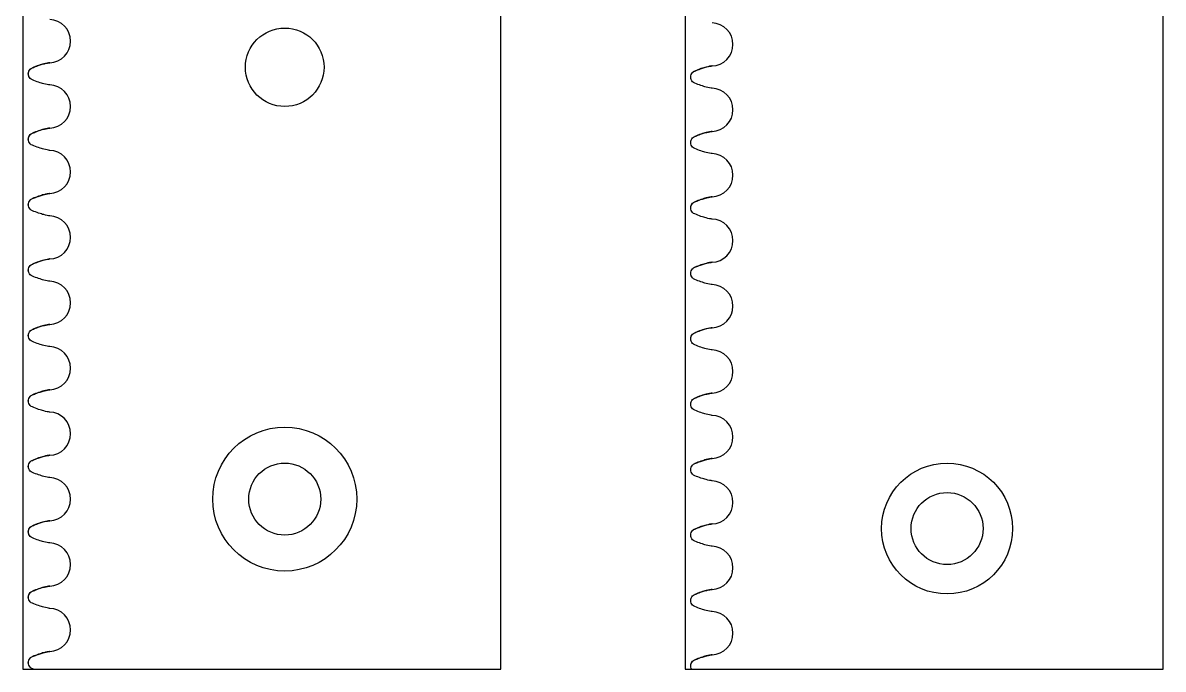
# Model space of a CAD drawing. Header units: millimetres. Extents: x -58 to 29, y -113 to 210.
# Drawn here: x -57.6 to 29.5, y -113.3 to -63.9 of the extents above; entities that cross this region are included whole.
import ezdxf

# ---------------------------------------------------------------- set-up
doc = ezdxf.new("R2010")
doc.units = ezdxf.units.MM
doc.layers.get('0').update_dxf_attribs({"linetype": 'CONTINUOUS'})

msp = doc.modelspace()

# ---------------------------------------------------------------- linework, layer by layer
for p, q in [((-7.003, 209.481), (-7.003, -113.269)), ((29.497, -113.269), (29.497, 209.481)), ((-57.582, 44.731), (-57.582, -113.269)), ((-21.082, -113.269), (-21.082, 44.731)), ((-57.582, -113.269), (-56.759, -113.269)), ((-56.759, -113.269), (-21.082, -113.269)), ((-7.003, -113.269), (-6.515, -113.269)), ((-6.515, -113.269), (29.497, -113.269))]:
    msp.add_line(p, q)
for points in [[(29.497, -113.269), (29.497, 209.481), (-7.003, 209.481), (-7.003, -113.269)], [(-57.582, -113.269), (-21.082, -113.269), (-21.082, 44.731), (-57.582, 44.731)]]:
    msp.add_lwpolyline(points, close=True)
for centre, radius in [((-37.582, -67.269), 3), ((-37.582, -67.269), 3), ((-37.582, -100.269), 5.5), ((-37.582, -100.269), 2.75), ((12.997, -102.519), 5), ((12.997, -102.519), 2.75)]:
    msp.add_circle(centre, radius)
for centre in [(-55.582, -65.269), (-55.582, -65.269), (-5.003, -65.519), (-5.003, -65.519), (-55.582, -70.269), (-55.582, -70.269), (-5.003, -70.519), (-5.003, -70.519), (-55.582, -75.269), (-55.582, -75.269), (-5.003, -75.519), (-5.003, -75.519), (-55.582, -80.269), (-55.582, -80.269), (-5.003, -80.519), (-5.003, -80.519), (-55.582, -85.269), (-55.582, -85.269), (-5.003, -85.519), (-5.003, -85.519), (-55.582, -90.269), (-55.582, -90.269), (-5.003, -90.519), (-5.003, -90.519), (-55.582, -95.269), (-55.582, -95.269), (-5.003, -95.519), (-5.003, -95.519), (-55.582, -100.269), (-55.582, -100.269), (-5.003, -100.519), (-5.003, -100.519), (-55.582, -105.269), (-55.582, -105.269), (-5.003, -105.519), (-5.003, -105.519), (-55.582, -110.269), (-55.582, -110.269), (-5.003, -110.519), (-5.003, -110.519)]:
    msp.add_arc(centre, 1.65, -88.19894, 88.19894)
for points, knots in [([(-56.853, -67.307), (-56.745, -67.262), (-56.635, -67.219), (-56.383, -67.126), (-56.153, -67.045), (-55.77, -66.953), (-55.581, -66.923), (-55.556, -66.92)], [0.1376682, 0.1376682, 0.1376682, 0.1376682, 0.1726799, 0.1726799, 0.2171067, 0.2171067, 0.2517889, 0.2517889, 0.2517889, 0.2517889]), ([(-55.556, -66.92), (-55.583, -66.923), (-55.808, -66.959), (-55.986, -67.005), (-56.206, -67.063), (-56.515, -67.166), (-56.853, -67.307)], [0.1653912, 0.1653912, 0.1653912, 0.1653912, 0.3065484, 0.3065484, 0.3065484, 0.4815386, 0.4815386, 0.4815386, 0.4815386]), ([(-56.853, -68.23), (-56.913, -68.205), (-56.968, -68.168), (-57.06, -68.076), (-57.097, -68.022), (-57.147, -67.902), (-57.16, -67.837), (-57.161, -67.707), (-57.149, -67.642), (-57.1, -67.522), (-57.064, -67.467), (-56.996, -67.396), (-56.97, -67.374), (-56.914, -67.336), (-56.884, -67.32), (-56.853, -67.307)], [0, 0, 0, 0, 0.0195322, 0.0195322, 0.0390644, 0.0390644, 0.0585967, 0.0585967, 0.0781289, 0.0781289, 0.0976611, 0.0976611, 0.1077532, 0.1077532, 0.1178452, 0.1178452, 0.1178452, 0.1178452]), ([(-6.274, -68.48), (-6.334, -68.455), (-6.389, -68.418), (-6.481, -68.326), (-6.518, -68.272), (-6.568, -68.152), (-6.581, -68.087), (-6.582, -67.957), (-6.57, -67.892), (-6.521, -67.772), (-6.485, -67.717), (-6.416, -67.646), (-6.391, -67.624), (-6.335, -67.586), (-6.305, -67.57), (-6.274, -67.557)], [0, 0, 0, 0, 0.0195322, 0.0195322, 0.0390644, 0.0390644, 0.0585967, 0.0585967, 0.0781289, 0.0781289, 0.0976611, 0.0976611, 0.1077532, 0.1077532, 0.1178452, 0.1178452, 0.1178452, 0.1178452]), ([(-6.274, -67.557), (-6.166, -67.512), (-6.056, -67.469), (-5.804, -67.376), (-5.574, -67.295), (-5.19, -67.203), (-5.002, -67.173), (-4.977, -67.17)], [0.1376682, 0.1376682, 0.1376682, 0.1376682, 0.1726799, 0.1726799, 0.2171067, 0.2171067, 0.2517889, 0.2517889, 0.2517889, 0.2517889]), ([(-4.977, -67.17), (-5.004, -67.173), (-5.229, -67.209), (-5.407, -67.255), (-5.627, -67.313), (-5.936, -67.416), (-6.274, -67.557)], [0.1653912, 0.1653912, 0.1653912, 0.1653912, 0.3065484, 0.3065484, 0.3065484, 0.4815386, 0.4815386, 0.4815386, 0.4815386]), ([(-55.556, -68.618), (-55.583, -68.614), (-55.808, -68.578), (-55.986, -68.532), (-56.206, -68.474), (-56.515, -68.371), (-56.853, -68.23)], [0.1653912, 0.1653912, 0.1653912, 0.1653912, 0.3065484, 0.3065484, 0.3065484, 0.4815386, 0.4815386, 0.4815386, 0.4815386]), ([(-55.556, -68.618), (-55.583, -68.614), (-55.808, -68.578), (-55.986, -68.532), (-56.206, -68.474), (-56.515, -68.371), (-56.853, -68.23)], [0.1653912, 0.1653912, 0.1653912, 0.1653912, 0.3065484, 0.3065484, 0.3065484, 0.4815386, 0.4815386, 0.4815386, 0.4815386]), ([(-4.977, -68.868), (-5.004, -68.864), (-5.229, -68.828), (-5.407, -68.782), (-5.627, -68.724), (-5.936, -68.621), (-6.274, -68.48)], [0.1653912, 0.1653912, 0.1653912, 0.1653912, 0.3065484, 0.3065484, 0.3065484, 0.4815386, 0.4815386, 0.4815386, 0.4815386]), ([(-4.977, -68.868), (-5.004, -68.864), (-5.229, -68.828), (-5.407, -68.782), (-5.627, -68.724), (-5.936, -68.621), (-6.274, -68.48)], [0.1653912, 0.1653912, 0.1653912, 0.1653912, 0.3065484, 0.3065484, 0.3065484, 0.4815386, 0.4815386, 0.4815386, 0.4815386]), ([(-56.853, -72.307), (-56.745, -72.262), (-56.635, -72.219), (-56.383, -72.126), (-56.153, -72.045), (-55.77, -71.953), (-55.581, -71.923), (-55.556, -71.92)], [0.1376682, 0.1376682, 0.1376682, 0.1376682, 0.1726799, 0.1726799, 0.2171067, 0.2171067, 0.2517889, 0.2517889, 0.2517889, 0.2517889]), ([(-55.556, -71.92), (-55.583, -71.923), (-55.808, -71.959), (-55.986, -72.005), (-56.206, -72.063), (-56.515, -72.166), (-56.853, -72.307)], [0.1653912, 0.1653912, 0.1653912, 0.1653912, 0.3065484, 0.3065484, 0.3065484, 0.4815386, 0.4815386, 0.4815386, 0.4815386]), ([(-6.274, -72.557), (-6.166, -72.512), (-6.056, -72.469), (-5.804, -72.376), (-5.574, -72.295), (-5.19, -72.203), (-5.002, -72.173), (-4.977, -72.17)], [0.1376682, 0.1376682, 0.1376682, 0.1376682, 0.1726799, 0.1726799, 0.2171067, 0.2171067, 0.2517889, 0.2517889, 0.2517889, 0.2517889]), ([(-4.977, -72.17), (-5.004, -72.173), (-5.229, -72.209), (-5.407, -72.255), (-5.627, -72.313), (-5.936, -72.416), (-6.274, -72.557)], [0.1653912, 0.1653912, 0.1653912, 0.1653912, 0.3065484, 0.3065484, 0.3065484, 0.4815386, 0.4815386, 0.4815386, 0.4815386]), ([(-56.853, -73.23), (-56.913, -73.205), (-56.968, -73.168), (-57.06, -73.076), (-57.097, -73.022), (-57.147, -72.902), (-57.16, -72.837), (-57.161, -72.707), (-57.149, -72.642), (-57.1, -72.522), (-57.064, -72.467), (-56.996, -72.396), (-56.97, -72.374), (-56.914, -72.336), (-56.884, -72.32), (-56.853, -72.307)], [0, 0, 0, 0, 0.0195322, 0.0195322, 0.0390644, 0.0390644, 0.0585967, 0.0585967, 0.0781289, 0.0781289, 0.0976611, 0.0976611, 0.1077532, 0.1077532, 0.1178452, 0.1178452, 0.1178452, 0.1178452]), ([(-6.274, -73.48), (-6.334, -73.455), (-6.389, -73.418), (-6.481, -73.326), (-6.518, -73.272), (-6.568, -73.152), (-6.581, -73.087), (-6.582, -72.957), (-6.57, -72.892), (-6.521, -72.772), (-6.485, -72.717), (-6.416, -72.646), (-6.391, -72.624), (-6.335, -72.586), (-6.305, -72.57), (-6.274, -72.557)], [0, 0, 0, 0, 0.0195322, 0.0195322, 0.0390644, 0.0390644, 0.0585967, 0.0585967, 0.0781289, 0.0781289, 0.0976611, 0.0976611, 0.1077532, 0.1077532, 0.1178452, 0.1178452, 0.1178452, 0.1178452]), ([(-55.556, -73.618), (-55.583, -73.614), (-55.808, -73.578), (-55.986, -73.532), (-56.206, -73.474), (-56.515, -73.371), (-56.853, -73.23)], [0.1653912, 0.1653912, 0.1653912, 0.1653912, 0.3065484, 0.3065484, 0.3065484, 0.4815386, 0.4815386, 0.4815386, 0.4815386]), ([(-55.556, -73.618), (-55.583, -73.614), (-55.808, -73.578), (-55.986, -73.532), (-56.206, -73.474), (-56.515, -73.371), (-56.853, -73.23)], [0.1653912, 0.1653912, 0.1653912, 0.1653912, 0.3065484, 0.3065484, 0.3065484, 0.4815386, 0.4815386, 0.4815386, 0.4815386]), ([(-4.977, -73.868), (-5.004, -73.864), (-5.229, -73.828), (-5.407, -73.782), (-5.627, -73.724), (-5.936, -73.621), (-6.274, -73.48)], [0.1653912, 0.1653912, 0.1653912, 0.1653912, 0.3065484, 0.3065484, 0.3065484, 0.4815386, 0.4815386, 0.4815386, 0.4815386]), ([(-4.977, -73.868), (-5.004, -73.864), (-5.229, -73.828), (-5.407, -73.782), (-5.627, -73.724), (-5.936, -73.621), (-6.274, -73.48)], [0.1653912, 0.1653912, 0.1653912, 0.1653912, 0.3065484, 0.3065484, 0.3065484, 0.4815386, 0.4815386, 0.4815386, 0.4815386]), ([(-56.853, -78.23), (-56.913, -78.205), (-56.968, -78.168), (-57.06, -78.076), (-57.097, -78.022), (-57.147, -77.902), (-57.16, -77.837), (-57.161, -77.707), (-57.149, -77.642), (-57.1, -77.522), (-57.064, -77.467), (-56.996, -77.396), (-56.97, -77.374), (-56.914, -77.336), (-56.884, -77.32), (-56.853, -77.307)], [0, 0, 0, 0, 0.0195322, 0.0195322, 0.0390644, 0.0390644, 0.0585967, 0.0585967, 0.0781289, 0.0781289, 0.0976611, 0.0976611, 0.1077532, 0.1077532, 0.1178452, 0.1178452, 0.1178452, 0.1178452]), ([(-56.853, -77.307), (-56.745, -77.262), (-56.635, -77.219), (-56.383, -77.126), (-56.153, -77.045), (-55.77, -76.953), (-55.581, -76.923), (-55.556, -76.92)], [0.1376682, 0.1376682, 0.1376682, 0.1376682, 0.1726799, 0.1726799, 0.2171067, 0.2171067, 0.2517889, 0.2517889, 0.2517889, 0.2517889]), ([(-55.556, -76.92), (-55.583, -76.923), (-55.808, -76.959), (-55.986, -77.005), (-56.206, -77.063), (-56.515, -77.166), (-56.853, -77.307)], [0.1653912, 0.1653912, 0.1653912, 0.1653912, 0.3065484, 0.3065484, 0.3065484, 0.4815386, 0.4815386, 0.4815386, 0.4815386]), ([(-6.274, -77.557), (-6.166, -77.512), (-6.056, -77.469), (-5.804, -77.376), (-5.574, -77.295), (-5.19, -77.203), (-5.002, -77.173), (-4.977, -77.17)], [0.1376682, 0.1376682, 0.1376682, 0.1376682, 0.1726799, 0.1726799, 0.2171067, 0.2171067, 0.2517889, 0.2517889, 0.2517889, 0.2517889]), ([(-4.977, -77.17), (-5.004, -77.173), (-5.229, -77.209), (-5.407, -77.255), (-5.627, -77.313), (-5.936, -77.416), (-6.274, -77.557)], [0.1653912, 0.1653912, 0.1653912, 0.1653912, 0.3065484, 0.3065484, 0.3065484, 0.4815386, 0.4815386, 0.4815386, 0.4815386]), ([(-55.556, -78.618), (-55.583, -78.614), (-55.808, -78.578), (-55.986, -78.532), (-56.206, -78.474), (-56.515, -78.371), (-56.853, -78.23)], [0.1653912, 0.1653912, 0.1653912, 0.1653912, 0.3065484, 0.3065484, 0.3065484, 0.4815386, 0.4815386, 0.4815386, 0.4815386]), ([(-55.556, -78.618), (-55.583, -78.614), (-55.808, -78.578), (-55.986, -78.532), (-56.206, -78.474), (-56.515, -78.371), (-56.853, -78.23)], [0.1653912, 0.1653912, 0.1653912, 0.1653912, 0.3065484, 0.3065484, 0.3065484, 0.4815386, 0.4815386, 0.4815386, 0.4815386]), ([(-6.274, -78.48), (-6.334, -78.455), (-6.389, -78.418), (-6.481, -78.326), (-6.518, -78.272), (-6.568, -78.152), (-6.581, -78.087), (-6.582, -77.957), (-6.57, -77.892), (-6.521, -77.772), (-6.485, -77.717), (-6.416, -77.646), (-6.391, -77.624), (-6.335, -77.586), (-6.305, -77.57), (-6.274, -77.557)], [0, 0, 0, 0, 0.0195322, 0.0195322, 0.0390644, 0.0390644, 0.0585967, 0.0585967, 0.0781289, 0.0781289, 0.0976611, 0.0976611, 0.1077532, 0.1077532, 0.1178452, 0.1178452, 0.1178452, 0.1178452]), ([(-4.977, -78.868), (-5.004, -78.864), (-5.229, -78.828), (-5.407, -78.782), (-5.627, -78.724), (-5.936, -78.621), (-6.274, -78.48)], [0.1653912, 0.1653912, 0.1653912, 0.1653912, 0.3065484, 0.3065484, 0.3065484, 0.4815386, 0.4815386, 0.4815386, 0.4815386]), ([(-4.977, -78.868), (-5.004, -78.864), (-5.229, -78.828), (-5.407, -78.782), (-5.627, -78.724), (-5.936, -78.621), (-6.274, -78.48)], [0.1653912, 0.1653912, 0.1653912, 0.1653912, 0.3065484, 0.3065484, 0.3065484, 0.4815386, 0.4815386, 0.4815386, 0.4815386]), ([(-56.853, -83.23), (-56.913, -83.205), (-56.968, -83.168), (-57.06, -83.076), (-57.097, -83.022), (-57.147, -82.902), (-57.16, -82.837), (-57.161, -82.707), (-57.149, -82.642), (-57.1, -82.522), (-57.064, -82.467), (-56.996, -82.396), (-56.97, -82.374), (-56.914, -82.336), (-56.884, -82.32), (-56.853, -82.307)], [0, 0, 0, 0, 0.0195322, 0.0195322, 0.0390644, 0.0390644, 0.0585967, 0.0585967, 0.0781289, 0.0781289, 0.0976611, 0.0976611, 0.1077532, 0.1077532, 0.1178452, 0.1178452, 0.1178452, 0.1178452]), ([(-56.853, -82.307), (-56.745, -82.262), (-56.635, -82.219), (-56.383, -82.126), (-56.153, -82.045), (-55.77, -81.953), (-55.581, -81.923), (-55.556, -81.92)], [0.1376682, 0.1376682, 0.1376682, 0.1376682, 0.1726799, 0.1726799, 0.2171067, 0.2171067, 0.2517889, 0.2517889, 0.2517889, 0.2517889]), ([(-55.556, -81.92), (-55.583, -81.923), (-55.808, -81.959), (-55.986, -82.005), (-56.206, -82.063), (-56.515, -82.166), (-56.853, -82.307)], [0.1653912, 0.1653912, 0.1653912, 0.1653912, 0.3065484, 0.3065484, 0.3065484, 0.4815386, 0.4815386, 0.4815386, 0.4815386]), ([(-6.274, -83.48), (-6.334, -83.455), (-6.389, -83.418), (-6.481, -83.326), (-6.518, -83.272), (-6.568, -83.152), (-6.581, -83.087), (-6.582, -82.957), (-6.57, -82.892), (-6.521, -82.772), (-6.485, -82.717), (-6.416, -82.646), (-6.391, -82.624), (-6.335, -82.586), (-6.305, -82.57), (-6.274, -82.557)], [0, 0, 0, 0, 0.0195322, 0.0195322, 0.0390644, 0.0390644, 0.0585967, 0.0585967, 0.0781289, 0.0781289, 0.0976611, 0.0976611, 0.1077532, 0.1077532, 0.1178452, 0.1178452, 0.1178452, 0.1178452]), ([(-6.274, -82.557), (-6.166, -82.512), (-6.056, -82.469), (-5.804, -82.376), (-5.574, -82.295), (-5.19, -82.203), (-5.002, -82.173), (-4.977, -82.17)], [0.1376682, 0.1376682, 0.1376682, 0.1376682, 0.1726799, 0.1726799, 0.2171067, 0.2171067, 0.2517889, 0.2517889, 0.2517889, 0.2517889]), ([(-4.977, -82.17), (-5.004, -82.173), (-5.229, -82.209), (-5.407, -82.255), (-5.627, -82.313), (-5.936, -82.416), (-6.274, -82.557)], [0.1653912, 0.1653912, 0.1653912, 0.1653912, 0.3065484, 0.3065484, 0.3065484, 0.4815386, 0.4815386, 0.4815386, 0.4815386]), ([(-55.556, -83.618), (-55.583, -83.614), (-55.808, -83.578), (-55.986, -83.532), (-56.206, -83.474), (-56.515, -83.371), (-56.853, -83.23)], [0.1653912, 0.1653912, 0.1653912, 0.1653912, 0.3065484, 0.3065484, 0.3065484, 0.4815386, 0.4815386, 0.4815386, 0.4815386]), ([(-55.556, -83.618), (-55.583, -83.614), (-55.808, -83.578), (-55.986, -83.532), (-56.206, -83.474), (-56.515, -83.371), (-56.853, -83.23)], [0.1653912, 0.1653912, 0.1653912, 0.1653912, 0.3065484, 0.3065484, 0.3065484, 0.4815386, 0.4815386, 0.4815386, 0.4815386]), ([(-4.977, -83.868), (-5.004, -83.864), (-5.229, -83.828), (-5.407, -83.782), (-5.627, -83.724), (-5.936, -83.621), (-6.274, -83.48)], [0.1653912, 0.1653912, 0.1653912, 0.1653912, 0.3065484, 0.3065484, 0.3065484, 0.4815386, 0.4815386, 0.4815386, 0.4815386]), ([(-4.977, -83.868), (-5.004, -83.864), (-5.229, -83.828), (-5.407, -83.782), (-5.627, -83.724), (-5.936, -83.621), (-6.274, -83.48)], [0.1653912, 0.1653912, 0.1653912, 0.1653912, 0.3065484, 0.3065484, 0.3065484, 0.4815386, 0.4815386, 0.4815386, 0.4815386]), ([(-56.853, -87.307), (-56.745, -87.262), (-56.635, -87.219), (-56.383, -87.126), (-56.153, -87.045), (-55.77, -86.953), (-55.581, -86.923), (-55.556, -86.92)], [0.1376682, 0.1376682, 0.1376682, 0.1376682, 0.1726799, 0.1726799, 0.2171067, 0.2171067, 0.2517889, 0.2517889, 0.2517889, 0.2517889]), ([(-55.556, -86.92), (-55.583, -86.923), (-55.808, -86.959), (-55.986, -87.005), (-56.206, -87.063), (-56.515, -87.166), (-56.853, -87.307)], [0.1653912, 0.1653912, 0.1653912, 0.1653912, 0.3065484, 0.3065484, 0.3065484, 0.4815386, 0.4815386, 0.4815386, 0.4815386]), ([(-56.853, -88.23), (-56.913, -88.205), (-56.968, -88.168), (-57.06, -88.076), (-57.097, -88.022), (-57.147, -87.902), (-57.16, -87.837), (-57.161, -87.707), (-57.149, -87.642), (-57.1, -87.522), (-57.064, -87.467), (-56.996, -87.396), (-56.97, -87.374), (-56.914, -87.336), (-56.884, -87.32), (-56.853, -87.307)], [0, 0, 0, 0, 0.0195322, 0.0195322, 0.0390644, 0.0390644, 0.0585967, 0.0585967, 0.0781289, 0.0781289, 0.0976611, 0.0976611, 0.1077532, 0.1077532, 0.1178452, 0.1178452, 0.1178452, 0.1178452]), ([(-6.274, -88.48), (-6.334, -88.455), (-6.389, -88.418), (-6.481, -88.326), (-6.518, -88.272), (-6.568, -88.152), (-6.581, -88.087), (-6.582, -87.957), (-6.57, -87.892), (-6.521, -87.772), (-6.485, -87.717), (-6.416, -87.646), (-6.391, -87.624), (-6.335, -87.586), (-6.305, -87.57), (-6.274, -87.557)], [0, 0, 0, 0, 0.0195322, 0.0195322, 0.0390644, 0.0390644, 0.0585967, 0.0585967, 0.0781289, 0.0781289, 0.0976611, 0.0976611, 0.1077532, 0.1077532, 0.1178452, 0.1178452, 0.1178452, 0.1178452]), ([(-6.274, -87.557), (-6.166, -87.512), (-6.056, -87.469), (-5.804, -87.376), (-5.574, -87.295), (-5.19, -87.203), (-5.002, -87.173), (-4.977, -87.17)], [0.1376682, 0.1376682, 0.1376682, 0.1376682, 0.1726799, 0.1726799, 0.2171067, 0.2171067, 0.2517889, 0.2517889, 0.2517889, 0.2517889]), ([(-4.977, -87.17), (-5.004, -87.173), (-5.229, -87.209), (-5.407, -87.255), (-5.627, -87.313), (-5.936, -87.416), (-6.274, -87.557)], [0.1653912, 0.1653912, 0.1653912, 0.1653912, 0.3065484, 0.3065484, 0.3065484, 0.4815386, 0.4815386, 0.4815386, 0.4815386]), ([(-55.556, -88.618), (-55.583, -88.614), (-55.808, -88.578), (-55.986, -88.532), (-56.206, -88.474), (-56.515, -88.371), (-56.853, -88.23)], [0.1653912, 0.1653912, 0.1653912, 0.1653912, 0.3065484, 0.3065484, 0.3065484, 0.4815386, 0.4815386, 0.4815386, 0.4815386]), ([(-55.556, -88.618), (-55.583, -88.614), (-55.808, -88.578), (-55.986, -88.532), (-56.206, -88.474), (-56.515, -88.371), (-56.853, -88.23)], [0.1653912, 0.1653912, 0.1653912, 0.1653912, 0.3065484, 0.3065484, 0.3065484, 0.4815386, 0.4815386, 0.4815386, 0.4815386]), ([(-4.977, -88.868), (-5.004, -88.864), (-5.229, -88.828), (-5.407, -88.782), (-5.627, -88.724), (-5.936, -88.621), (-6.274, -88.48)], [0.1653912, 0.1653912, 0.1653912, 0.1653912, 0.3065484, 0.3065484, 0.3065484, 0.4815386, 0.4815386, 0.4815386, 0.4815386]), ([(-4.977, -88.868), (-5.004, -88.864), (-5.229, -88.828), (-5.407, -88.782), (-5.627, -88.724), (-5.936, -88.621), (-6.274, -88.48)], [0.1653912, 0.1653912, 0.1653912, 0.1653912, 0.3065484, 0.3065484, 0.3065484, 0.4815386, 0.4815386, 0.4815386, 0.4815386]), ([(-56.853, -92.307), (-56.745, -92.262), (-56.635, -92.219), (-56.383, -92.126), (-56.153, -92.045), (-55.77, -91.953), (-55.581, -91.923), (-55.556, -91.92)], [0.1376682, 0.1376682, 0.1376682, 0.1376682, 0.1726799, 0.1726799, 0.2171067, 0.2171067, 0.2517889, 0.2517889, 0.2517889, 0.2517889]), ([(-55.556, -91.92), (-55.583, -91.923), (-55.808, -91.959), (-55.986, -92.005), (-56.206, -92.063), (-56.515, -92.166), (-56.853, -92.307)], [0.1653912, 0.1653912, 0.1653912, 0.1653912, 0.3065484, 0.3065484, 0.3065484, 0.4815386, 0.4815386, 0.4815386, 0.4815386]), ([(-6.274, -92.557), (-6.166, -92.512), (-6.056, -92.469), (-5.804, -92.376), (-5.574, -92.295), (-5.19, -92.203), (-5.002, -92.173), (-4.977, -92.17)], [0.1376682, 0.1376682, 0.1376682, 0.1376682, 0.1726799, 0.1726799, 0.2171067, 0.2171067, 0.2517889, 0.2517889, 0.2517889, 0.2517889]), ([(-4.977, -92.17), (-5.004, -92.173), (-5.229, -92.209), (-5.407, -92.255), (-5.627, -92.313), (-5.936, -92.416), (-6.274, -92.557)], [0.1653912, 0.1653912, 0.1653912, 0.1653912, 0.3065484, 0.3065484, 0.3065484, 0.4815386, 0.4815386, 0.4815386, 0.4815386]), ([(-56.853, -93.23), (-56.913, -93.205), (-56.968, -93.168), (-57.06, -93.076), (-57.097, -93.022), (-57.147, -92.902), (-57.16, -92.837), (-57.161, -92.707), (-57.149, -92.642), (-57.1, -92.522), (-57.064, -92.467), (-56.996, -92.396), (-56.97, -92.374), (-56.914, -92.336), (-56.884, -92.32), (-56.853, -92.307)], [0, 0, 0, 0, 0.0195322, 0.0195322, 0.0390644, 0.0390644, 0.0585967, 0.0585967, 0.0781289, 0.0781289, 0.0976611, 0.0976611, 0.1077532, 0.1077532, 0.1178452, 0.1178452, 0.1178452, 0.1178452]), ([(-6.274, -93.48), (-6.334, -93.455), (-6.389, -93.418), (-6.481, -93.326), (-6.518, -93.272), (-6.568, -93.152), (-6.581, -93.087), (-6.582, -92.957), (-6.57, -92.892), (-6.521, -92.772), (-6.485, -92.717), (-6.416, -92.646), (-6.391, -92.624), (-6.335, -92.586), (-6.305, -92.57), (-6.274, -92.557)], [0, 0, 0, 0, 0.0195322, 0.0195322, 0.0390644, 0.0390644, 0.0585967, 0.0585967, 0.0781289, 0.0781289, 0.0976611, 0.0976611, 0.1077532, 0.1077532, 0.1178452, 0.1178452, 0.1178452, 0.1178452]), ([(-55.556, -93.618), (-55.583, -93.614), (-55.808, -93.578), (-55.986, -93.532), (-56.206, -93.474), (-56.515, -93.371), (-56.853, -93.23)], [0.1653912, 0.1653912, 0.1653912, 0.1653912, 0.3065484, 0.3065484, 0.3065484, 0.4815386, 0.4815386, 0.4815386, 0.4815386]), ([(-55.556, -93.618), (-55.583, -93.614), (-55.808, -93.578), (-55.986, -93.532), (-56.206, -93.474), (-56.515, -93.371), (-56.853, -93.23)], [0.1653912, 0.1653912, 0.1653912, 0.1653912, 0.3065484, 0.3065484, 0.3065484, 0.4815386, 0.4815386, 0.4815386, 0.4815386]), ([(-4.977, -93.868), (-5.004, -93.864), (-5.229, -93.828), (-5.407, -93.782), (-5.627, -93.724), (-5.936, -93.621), (-6.274, -93.48)], [0.1653912, 0.1653912, 0.1653912, 0.1653912, 0.3065484, 0.3065484, 0.3065484, 0.4815386, 0.4815386, 0.4815386, 0.4815386]), ([(-4.977, -93.868), (-5.004, -93.864), (-5.229, -93.828), (-5.407, -93.782), (-5.627, -93.724), (-5.936, -93.621), (-6.274, -93.48)], [0.1653912, 0.1653912, 0.1653912, 0.1653912, 0.3065484, 0.3065484, 0.3065484, 0.4815386, 0.4815386, 0.4815386, 0.4815386]), ([(-56.853, -98.23), (-56.913, -98.205), (-56.968, -98.168), (-57.06, -98.076), (-57.097, -98.022), (-57.147, -97.902), (-57.16, -97.837), (-57.161, -97.707), (-57.149, -97.642), (-57.1, -97.522), (-57.064, -97.467), (-56.996, -97.396), (-56.97, -97.374), (-56.914, -97.336), (-56.884, -97.32), (-56.853, -97.307)], [0, 0, 0, 0, 0.0195322, 0.0195322, 0.0390644, 0.0390644, 0.0585967, 0.0585967, 0.0781289, 0.0781289, 0.0976611, 0.0976611, 0.1077532, 0.1077532, 0.1178452, 0.1178452, 0.1178452, 0.1178452]), ([(-56.853, -97.307), (-56.745, -97.262), (-56.635, -97.219), (-56.383, -97.126), (-56.153, -97.045), (-55.77, -96.953), (-55.581, -96.923), (-55.556, -96.92)], [0.1376682, 0.1376682, 0.1376682, 0.1376682, 0.1726799, 0.1726799, 0.2171067, 0.2171067, 0.2517889, 0.2517889, 0.2517889, 0.2517889]), ([(-55.556, -96.92), (-55.583, -96.923), (-55.808, -96.959), (-55.986, -97.005), (-56.206, -97.063), (-56.515, -97.166), (-56.853, -97.307)], [0.1653912, 0.1653912, 0.1653912, 0.1653912, 0.3065484, 0.3065484, 0.3065484, 0.4815386, 0.4815386, 0.4815386, 0.4815386]), ([(-6.274, -97.557), (-6.166, -97.512), (-6.056, -97.469), (-5.804, -97.376), (-5.574, -97.295), (-5.19, -97.203), (-5.002, -97.173), (-4.977, -97.17)], [0.1376682, 0.1376682, 0.1376682, 0.1376682, 0.1726799, 0.1726799, 0.2171067, 0.2171067, 0.2517889, 0.2517889, 0.2517889, 0.2517889]), ([(-4.977, -97.17), (-5.004, -97.173), (-5.229, -97.209), (-5.407, -97.255), (-5.627, -97.313), (-5.936, -97.416), (-6.274, -97.557)], [0.1653912, 0.1653912, 0.1653912, 0.1653912, 0.3065484, 0.3065484, 0.3065484, 0.4815386, 0.4815386, 0.4815386, 0.4815386]), ([(-55.556, -98.618), (-55.583, -98.614), (-55.808, -98.578), (-55.986, -98.532), (-56.206, -98.474), (-56.515, -98.371), (-56.853, -98.23)], [0.1653912, 0.1653912, 0.1653912, 0.1653912, 0.3065484, 0.3065484, 0.3065484, 0.4815386, 0.4815386, 0.4815386, 0.4815386]), ([(-55.556, -98.618), (-55.583, -98.614), (-55.808, -98.578), (-55.986, -98.532), (-56.206, -98.474), (-56.515, -98.371), (-56.853, -98.23)], [0.1653912, 0.1653912, 0.1653912, 0.1653912, 0.3065484, 0.3065484, 0.3065484, 0.4815386, 0.4815386, 0.4815386, 0.4815386]), ([(-6.274, -98.48), (-6.334, -98.455), (-6.389, -98.418), (-6.481, -98.326), (-6.518, -98.272), (-6.568, -98.152), (-6.581, -98.087), (-6.582, -97.957), (-6.57, -97.892), (-6.521, -97.772), (-6.485, -97.717), (-6.416, -97.646), (-6.391, -97.624), (-6.335, -97.586), (-6.305, -97.57), (-6.274, -97.557)], [0, 0, 0, 0, 0.0195322, 0.0195322, 0.0390644, 0.0390644, 0.0585967, 0.0585967, 0.0781289, 0.0781289, 0.0976611, 0.0976611, 0.1077532, 0.1077532, 0.1178452, 0.1178452, 0.1178452, 0.1178452]), ([(-4.977, -98.868), (-5.004, -98.864), (-5.229, -98.828), (-5.407, -98.782), (-5.627, -98.724), (-5.936, -98.621), (-6.274, -98.48)], [0.1653912, 0.1653912, 0.1653912, 0.1653912, 0.3065484, 0.3065484, 0.3065484, 0.4815386, 0.4815386, 0.4815386, 0.4815386]), ([(-4.977, -98.868), (-5.004, -98.864), (-5.229, -98.828), (-5.407, -98.782), (-5.627, -98.724), (-5.936, -98.621), (-6.274, -98.48)], [0.1653912, 0.1653912, 0.1653912, 0.1653912, 0.3065484, 0.3065484, 0.3065484, 0.4815386, 0.4815386, 0.4815386, 0.4815386]), ([(-56.853, -103.23), (-56.913, -103.205), (-56.968, -103.168), (-57.06, -103.076), (-57.097, -103.022), (-57.147, -102.902), (-57.16, -102.837), (-57.161, -102.707), (-57.149, -102.642), (-57.1, -102.522), (-57.064, -102.467), (-56.996, -102.396), (-56.97, -102.374), (-56.914, -102.336), (-56.884, -102.32), (-56.853, -102.307)], [0, 0, 0, 0, 0.0195322, 0.0195322, 0.0390644, 0.0390644, 0.0585967, 0.0585967, 0.0781289, 0.0781289, 0.0976611, 0.0976611, 0.1077532, 0.1077532, 0.1178452, 0.1178452, 0.1178452, 0.1178452]), ([(-56.853, -102.307), (-56.745, -102.262), (-56.635, -102.219), (-56.383, -102.126), (-56.153, -102.045), (-55.77, -101.953), (-55.581, -101.923), (-55.556, -101.92)], [0.1376682, 0.1376682, 0.1376682, 0.1376682, 0.1726799, 0.1726799, 0.2171067, 0.2171067, 0.2517889, 0.2517889, 0.2517889, 0.2517889]), ([(-55.556, -101.92), (-55.583, -101.923), (-55.808, -101.959), (-55.986, -102.005), (-56.206, -102.063), (-56.515, -102.166), (-56.853, -102.307)], [0.1653912, 0.1653912, 0.1653912, 0.1653912, 0.3065484, 0.3065484, 0.3065484, 0.4815386, 0.4815386, 0.4815386, 0.4815386]), ([(-6.274, -103.48), (-6.334, -103.455), (-6.389, -103.418), (-6.481, -103.326), (-6.518, -103.272), (-6.568, -103.152), (-6.581, -103.087), (-6.582, -102.957), (-6.57, -102.892), (-6.521, -102.772), (-6.485, -102.717), (-6.416, -102.646), (-6.391, -102.624), (-6.335, -102.586), (-6.305, -102.57), (-6.274, -102.557)], [0, 0, 0, 0, 0.0195322, 0.0195322, 0.0390644, 0.0390644, 0.0585967, 0.0585967, 0.0781289, 0.0781289, 0.0976611, 0.0976611, 0.1077532, 0.1077532, 0.1178452, 0.1178452, 0.1178452, 0.1178452]), ([(-6.274, -102.557), (-6.166, -102.512), (-6.056, -102.469), (-5.804, -102.376), (-5.574, -102.295), (-5.19, -102.203), (-5.002, -102.173), (-4.977, -102.17)], [0.1376682, 0.1376682, 0.1376682, 0.1376682, 0.1726799, 0.1726799, 0.2171067, 0.2171067, 0.2517889, 0.2517889, 0.2517889, 0.2517889]), ([(-4.977, -102.17), (-5.004, -102.173), (-5.229, -102.209), (-5.407, -102.255), (-5.627, -102.313), (-5.936, -102.416), (-6.274, -102.557)], [0.1653912, 0.1653912, 0.1653912, 0.1653912, 0.3065484, 0.3065484, 0.3065484, 0.4815386, 0.4815386, 0.4815386, 0.4815386]), ([(-55.556, -103.618), (-55.583, -103.614), (-55.808, -103.578), (-55.986, -103.532), (-56.206, -103.474), (-56.515, -103.371), (-56.853, -103.23)], [0.1653912, 0.1653912, 0.1653912, 0.1653912, 0.3065484, 0.3065484, 0.3065484, 0.4815386, 0.4815386, 0.4815386, 0.4815386]), ([(-55.556, -103.618), (-55.583, -103.614), (-55.808, -103.578), (-55.986, -103.532), (-56.206, -103.474), (-56.515, -103.371), (-56.853, -103.23)], [0.1653912, 0.1653912, 0.1653912, 0.1653912, 0.3065484, 0.3065484, 0.3065484, 0.4815386, 0.4815386, 0.4815386, 0.4815386]), ([(-4.977, -103.868), (-5.004, -103.864), (-5.229, -103.828), (-5.407, -103.782), (-5.627, -103.724), (-5.936, -103.621), (-6.274, -103.48)], [0.1653912, 0.1653912, 0.1653912, 0.1653912, 0.3065484, 0.3065484, 0.3065484, 0.4815386, 0.4815386, 0.4815386, 0.4815386]), ([(-4.977, -103.868), (-5.004, -103.864), (-5.229, -103.828), (-5.407, -103.782), (-5.627, -103.724), (-5.936, -103.621), (-6.274, -103.48)], [0.1653912, 0.1653912, 0.1653912, 0.1653912, 0.3065484, 0.3065484, 0.3065484, 0.4815386, 0.4815386, 0.4815386, 0.4815386]), ([(-56.853, -107.307), (-56.745, -107.262), (-56.635, -107.219), (-56.383, -107.126), (-56.153, -107.045), (-55.77, -106.953), (-55.581, -106.923), (-55.556, -106.92)], [0.1376682, 0.1376682, 0.1376682, 0.1376682, 0.1726799, 0.1726799, 0.2171067, 0.2171067, 0.2517889, 0.2517889, 0.2517889, 0.2517889]), ([(-55.556, -106.92), (-55.583, -106.923), (-55.808, -106.959), (-55.986, -107.005), (-56.206, -107.063), (-56.515, -107.166), (-56.853, -107.307)], [0.1653912, 0.1653912, 0.1653912, 0.1653912, 0.3065484, 0.3065484, 0.3065484, 0.4815386, 0.4815386, 0.4815386, 0.4815386]), ([(-56.853, -108.23), (-56.913, -108.205), (-56.968, -108.168), (-57.06, -108.076), (-57.097, -108.022), (-57.147, -107.902), (-57.16, -107.837), (-57.161, -107.707), (-57.149, -107.642), (-57.1, -107.522), (-57.064, -107.467), (-56.996, -107.396), (-56.97, -107.374), (-56.914, -107.336), (-56.884, -107.32), (-56.853, -107.307)], [0, 0, 0, 0, 0.0195322, 0.0195322, 0.0390644, 0.0390644, 0.0585967, 0.0585967, 0.0781289, 0.0781289, 0.0976611, 0.0976611, 0.1077532, 0.1077532, 0.1178452, 0.1178452, 0.1178452, 0.1178452]), ([(-6.274, -108.48), (-6.334, -108.455), (-6.389, -108.418), (-6.481, -108.326), (-6.518, -108.272), (-6.568, -108.152), (-6.581, -108.087), (-6.582, -107.957), (-6.57, -107.892), (-6.521, -107.772), (-6.485, -107.717), (-6.416, -107.646), (-6.391, -107.624), (-6.335, -107.586), (-6.305, -107.57), (-6.274, -107.557)], [0, 0, 0, 0, 0.0195322, 0.0195322, 0.0390644, 0.0390644, 0.0585967, 0.0585967, 0.0781289, 0.0781289, 0.0976611, 0.0976611, 0.1077532, 0.1077532, 0.1178452, 0.1178452, 0.1178452, 0.1178452]), ([(-6.274, -107.557), (-6.166, -107.512), (-6.056, -107.469), (-5.804, -107.376), (-5.574, -107.295), (-5.19, -107.203), (-5.002, -107.173), (-4.977, -107.17)], [0.1376682, 0.1376682, 0.1376682, 0.1376682, 0.1726799, 0.1726799, 0.2171067, 0.2171067, 0.2517889, 0.2517889, 0.2517889, 0.2517889]), ([(-4.977, -107.17), (-5.004, -107.173), (-5.229, -107.209), (-5.407, -107.255), (-5.627, -107.313), (-5.936, -107.416), (-6.274, -107.557)], [0.1653912, 0.1653912, 0.1653912, 0.1653912, 0.3065484, 0.3065484, 0.3065484, 0.4815386, 0.4815386, 0.4815386, 0.4815386]), ([(-55.556, -108.618), (-55.583, -108.614), (-55.808, -108.578), (-55.986, -108.532), (-56.206, -108.474), (-56.515, -108.371), (-56.853, -108.23)], [0.1653912, 0.1653912, 0.1653912, 0.1653912, 0.3065484, 0.3065484, 0.3065484, 0.4815386, 0.4815386, 0.4815386, 0.4815386]), ([(-55.556, -108.618), (-55.583, -108.614), (-55.808, -108.578), (-55.986, -108.532), (-56.206, -108.474), (-56.515, -108.371), (-56.853, -108.23)], [0.1653912, 0.1653912, 0.1653912, 0.1653912, 0.3065484, 0.3065484, 0.3065484, 0.4815386, 0.4815386, 0.4815386, 0.4815386]), ([(-4.977, -108.868), (-5.004, -108.864), (-5.229, -108.828), (-5.407, -108.782), (-5.627, -108.724), (-5.936, -108.621), (-6.274, -108.48)], [0.1653912, 0.1653912, 0.1653912, 0.1653912, 0.3065484, 0.3065484, 0.3065484, 0.4815386, 0.4815386, 0.4815386, 0.4815386]), ([(-4.977, -108.868), (-5.004, -108.864), (-5.229, -108.828), (-5.407, -108.782), (-5.627, -108.724), (-5.936, -108.621), (-6.274, -108.48)], [0.1653912, 0.1653912, 0.1653912, 0.1653912, 0.3065484, 0.3065484, 0.3065484, 0.4815386, 0.4815386, 0.4815386, 0.4815386]), ([(-56.853, -113.23), (-56.913, -113.205), (-56.968, -113.168), (-57.06, -113.076), (-57.097, -113.022), (-57.147, -112.902), (-57.16, -112.837), (-57.161, -112.707), (-57.149, -112.642), (-57.1, -112.522), (-57.064, -112.467), (-56.996, -112.396), (-56.97, -112.374), (-56.914, -112.336), (-56.884, -112.32), (-56.853, -112.307)], [0, 0, 0, 0, 0.0195322, 0.0195322, 0.0390644, 0.0390644, 0.0585967, 0.0585967, 0.0781289, 0.0781289, 0.0976611, 0.0976611, 0.1077532, 0.1077532, 0.1178452, 0.1178452, 0.1178452, 0.1178452]), ([(-56.853, -112.307), (-56.745, -112.262), (-56.635, -112.219), (-56.383, -112.126), (-56.153, -112.045), (-55.77, -111.953), (-55.581, -111.923), (-55.556, -111.92)], [0.1376682, 0.1376682, 0.1376682, 0.1376682, 0.1726799, 0.1726799, 0.2171067, 0.2171067, 0.2517889, 0.2517889, 0.2517889, 0.2517889]), ([(-55.556, -111.92), (-55.583, -111.923), (-55.808, -111.959), (-55.986, -112.005), (-56.206, -112.063), (-56.515, -112.166), (-56.853, -112.307)], [0.1653912, 0.1653912, 0.1653912, 0.1653912, 0.3065484, 0.3065484, 0.3065484, 0.4815386, 0.4815386, 0.4815386, 0.4815386]), ([(-6.274, -112.557), (-6.166, -112.512), (-6.056, -112.469), (-5.804, -112.376), (-5.574, -112.295), (-5.19, -112.203), (-5.002, -112.173), (-4.977, -112.17)], [0.1376682, 0.1376682, 0.1376682, 0.1376682, 0.1726799, 0.1726799, 0.2171067, 0.2171067, 0.2517889, 0.2517889, 0.2517889, 0.2517889]), ([(-4.977, -112.17), (-5.004, -112.173), (-5.229, -112.209), (-5.407, -112.255), (-5.627, -112.313), (-5.936, -112.416), (-6.274, -112.557)], [0.1653912, 0.1653912, 0.1653912, 0.1653912, 0.3065484, 0.3065484, 0.3065484, 0.4815386, 0.4815386, 0.4815386, 0.4815386]), ([(-6.515, -113.269), (-6.526, -113.25), (-6.593, -113.113), (-6.593, -112.807), (-6.395, -112.608), (-6.274, -112.557)], [-0.722767, -0.722767, -0.722767, -0.722767, -0.6666667, -0.3333333, 0, 0, 0, 0]), ([(-6.515, -113.269), (-6.525, -113.25), (-6.535, -113.231), (-6.568, -113.152), (-6.581, -113.087), (-6.582, -112.957), (-6.57, -112.892), (-6.521, -112.772), (-6.485, -112.717), (-6.416, -112.646), (-6.391, -112.624), (-6.335, -112.586), (-6.305, -112.57), (-6.274, -112.557)], [0.0326881, 0.0326881, 0.0326881, 0.0326881, 0.03906445, 0.03906445, 0.05859667, 0.05859667, 0.07812889, 0.07812889, 0.09766112, 0.09766112, 0.10775318, 0.10775318, 0.11784523, 0.11784523, 0.11784523, 0.11784523])]:
    msp.add_open_spline(points, degree=3, knots=knots)
for points in [[(-55.556, -66.92), (-55.551, -66.919), (-55.539, -66.918), (-55.53, -66.918)], [(-55.53, -66.918), (-55.539, -66.918), (-55.551, -66.919), (-55.556, -66.92)], [(-56.853, -68.23), (-56.974, -68.18), (-57.172, -67.98), (-57.172, -67.557), (-56.974, -67.358), (-56.853, -67.307)], [(-6.274, -68.48), (-6.395, -68.43), (-6.593, -68.23), (-6.593, -67.807), (-6.395, -67.608), (-6.274, -67.557)], [(-4.977, -67.17), (-4.971, -67.169), (-4.96, -67.168), (-4.951, -67.168)], [(-4.951, -67.168), (-4.96, -67.168), (-4.971, -67.169), (-4.977, -67.17)], [(-55.53, -68.619), (-55.539, -68.619), (-55.551, -68.618), (-55.556, -68.618)], [(-55.53, -68.619), (-55.539, -68.619), (-55.551, -68.618), (-55.556, -68.618)], [(-4.951, -68.869), (-4.96, -68.869), (-4.971, -68.868), (-4.977, -68.868)], [(-4.951, -68.869), (-4.96, -68.869), (-4.971, -68.868), (-4.977, -68.868)], [(-55.556, -71.92), (-55.551, -71.919), (-55.539, -71.918), (-55.53, -71.918)], [(-55.53, -71.918), (-55.539, -71.918), (-55.551, -71.919), (-55.556, -71.92)], [(-4.977, -72.17), (-4.971, -72.169), (-4.96, -72.168), (-4.951, -72.168)], [(-4.951, -72.168), (-4.96, -72.168), (-4.971, -72.169), (-4.977, -72.17)], [(-56.853, -73.23), (-56.974, -73.18), (-57.172, -72.98), (-57.172, -72.557), (-56.974, -72.358), (-56.853, -72.307)], [(-6.274, -73.48), (-6.395, -73.43), (-6.593, -73.23), (-6.593, -72.807), (-6.395, -72.608), (-6.274, -72.557)], [(-55.53, -73.619), (-55.539, -73.619), (-55.551, -73.618), (-55.556, -73.618)], [(-55.53, -73.619), (-55.539, -73.619), (-55.551, -73.618), (-55.556, -73.618)], [(-4.951, -73.869), (-4.96, -73.869), (-4.971, -73.868), (-4.977, -73.868)], [(-4.951, -73.869), (-4.96, -73.869), (-4.971, -73.868), (-4.977, -73.868)], [(-56.853, -78.23), (-56.974, -78.18), (-57.172, -77.98), (-57.172, -77.557), (-56.974, -77.358), (-56.853, -77.307)], [(-55.556, -76.92), (-55.551, -76.919), (-55.539, -76.918), (-55.53, -76.918)], [(-55.53, -76.918), (-55.539, -76.918), (-55.551, -76.919), (-55.556, -76.92)], [(-4.977, -77.17), (-4.971, -77.169), (-4.96, -77.168), (-4.951, -77.168)], [(-4.951, -77.168), (-4.96, -77.168), (-4.971, -77.169), (-4.977, -77.17)], [(-6.274, -78.48), (-6.395, -78.43), (-6.593, -78.23), (-6.593, -77.807), (-6.395, -77.608), (-6.274, -77.557)], [(-55.53, -78.619), (-55.539, -78.619), (-55.551, -78.618), (-55.556, -78.618)], [(-55.53, -78.619), (-55.539, -78.619), (-55.551, -78.618), (-55.556, -78.618)], [(-4.951, -78.869), (-4.96, -78.869), (-4.971, -78.868), (-4.977, -78.868)], [(-4.951, -78.869), (-4.96, -78.869), (-4.971, -78.868), (-4.977, -78.868)], [(-56.853, -83.23), (-56.974, -83.18), (-57.172, -82.98), (-57.172, -82.557), (-56.974, -82.358), (-56.853, -82.307)], [(-55.556, -81.92), (-55.551, -81.919), (-55.539, -81.918), (-55.53, -81.918)], [(-55.53, -81.918), (-55.539, -81.918), (-55.551, -81.919), (-55.556, -81.92)], [(-6.274, -83.48), (-6.395, -83.43), (-6.593, -83.23), (-6.593, -82.807), (-6.395, -82.608), (-6.274, -82.557)], [(-4.977, -82.17), (-4.971, -82.169), (-4.96, -82.168), (-4.951, -82.168)], [(-4.951, -82.168), (-4.96, -82.168), (-4.971, -82.169), (-4.977, -82.17)], [(-55.53, -83.619), (-55.539, -83.619), (-55.551, -83.618), (-55.556, -83.618)], [(-55.53, -83.619), (-55.539, -83.619), (-55.551, -83.618), (-55.556, -83.618)], [(-4.951, -83.869), (-4.96, -83.869), (-4.971, -83.868), (-4.977, -83.868)], [(-4.951, -83.869), (-4.96, -83.869), (-4.971, -83.868), (-4.977, -83.868)], [(-55.556, -86.92), (-55.551, -86.919), (-55.539, -86.918), (-55.53, -86.918)], [(-55.53, -86.918), (-55.539, -86.918), (-55.551, -86.919), (-55.556, -86.92)], [(-56.853, -88.23), (-56.974, -88.18), (-57.172, -87.98), (-57.172, -87.557), (-56.974, -87.358), (-56.853, -87.307)], [(-6.274, -88.48), (-6.395, -88.43), (-6.593, -88.23), (-6.593, -87.807), (-6.395, -87.608), (-6.274, -87.557)], [(-4.977, -87.17), (-4.971, -87.169), (-4.96, -87.168), (-4.951, -87.168)], [(-4.951, -87.168), (-4.96, -87.168), (-4.971, -87.169), (-4.977, -87.17)], [(-55.53, -88.619), (-55.539, -88.619), (-55.551, -88.618), (-55.556, -88.618)], [(-55.53, -88.619), (-55.539, -88.619), (-55.551, -88.618), (-55.556, -88.618)], [(-4.951, -88.869), (-4.96, -88.869), (-4.971, -88.868), (-4.977, -88.868)], [(-4.951, -88.869), (-4.96, -88.869), (-4.971, -88.868), (-4.977, -88.868)], [(-55.556, -91.92), (-55.551, -91.919), (-55.539, -91.918), (-55.53, -91.918)], [(-55.53, -91.918), (-55.539, -91.918), (-55.551, -91.919), (-55.556, -91.92)], [(-4.977, -92.17), (-4.971, -92.169), (-4.96, -92.168), (-4.951, -92.168)], [(-4.951, -92.168), (-4.96, -92.168), (-4.971, -92.169), (-4.977, -92.17)], [(-56.853, -93.23), (-56.974, -93.18), (-57.172, -92.98), (-57.172, -92.557), (-56.974, -92.358), (-56.853, -92.307)], [(-6.274, -93.48), (-6.395, -93.43), (-6.593, -93.23), (-6.593, -92.807), (-6.395, -92.608), (-6.274, -92.557)], [(-55.53, -93.619), (-55.539, -93.619), (-55.551, -93.618), (-55.556, -93.618)], [(-55.53, -93.619), (-55.539, -93.619), (-55.551, -93.618), (-55.556, -93.618)], [(-4.951, -93.869), (-4.96, -93.869), (-4.971, -93.868), (-4.977, -93.868)], [(-4.951, -93.869), (-4.96, -93.869), (-4.971, -93.868), (-4.977, -93.868)], [(-56.853, -98.23), (-56.974, -98.18), (-57.172, -97.98), (-57.172, -97.557), (-56.974, -97.358), (-56.853, -97.307)], [(-55.556, -96.92), (-55.551, -96.919), (-55.539, -96.918), (-55.53, -96.918)], [(-55.53, -96.918), (-55.539, -96.918), (-55.551, -96.919), (-55.556, -96.92)], [(-4.977, -97.17), (-4.971, -97.169), (-4.96, -97.168), (-4.951, -97.168)], [(-4.951, -97.168), (-4.96, -97.168), (-4.971, -97.169), (-4.977, -97.17)], [(-6.274, -98.48), (-6.395, -98.43), (-6.593, -98.23), (-6.593, -97.807), (-6.395, -97.608), (-6.274, -97.557)], [(-55.53, -98.619), (-55.539, -98.619), (-55.551, -98.618), (-55.556, -98.618)], [(-55.53, -98.619), (-55.539, -98.619), (-55.551, -98.618), (-55.556, -98.618)], [(-4.951, -98.869), (-4.96, -98.869), (-4.971, -98.868), (-4.977, -98.868)], [(-4.951, -98.869), (-4.96, -98.869), (-4.971, -98.868), (-4.977, -98.868)], [(-56.853, -103.23), (-56.974, -103.18), (-57.172, -102.98), (-57.172, -102.557), (-56.974, -102.358), (-56.853, -102.307)], [(-55.556, -101.92), (-55.551, -101.919), (-55.539, -101.918), (-55.53, -101.918)], [(-55.53, -101.918), (-55.539, -101.918), (-55.551, -101.919), (-55.556, -101.92)], [(-6.274, -103.48), (-6.395, -103.43), (-6.593, -103.23), (-6.593, -102.807), (-6.395, -102.608), (-6.274, -102.557)], [(-4.977, -102.17), (-4.971, -102.169), (-4.96, -102.168), (-4.951, -102.168)], [(-4.951, -102.168), (-4.96, -102.168), (-4.971, -102.169), (-4.977, -102.17)], [(-55.53, -103.619), (-55.539, -103.619), (-55.551, -103.618), (-55.556, -103.618)], [(-55.53, -103.619), (-55.539, -103.619), (-55.551, -103.618), (-55.556, -103.618)], [(-4.951, -103.869), (-4.96, -103.869), (-4.971, -103.868), (-4.977, -103.868)], [(-4.951, -103.869), (-4.96, -103.869), (-4.971, -103.868), (-4.977, -103.868)], [(-55.556, -106.92), (-55.551, -106.919), (-55.539, -106.918), (-55.53, -106.918)], [(-55.53, -106.918), (-55.539, -106.918), (-55.551, -106.919), (-55.556, -106.92)], [(-56.853, -108.23), (-56.974, -108.18), (-57.172, -107.98), (-57.172, -107.557), (-56.974, -107.358), (-56.853, -107.307)], [(-6.274, -108.48), (-6.395, -108.43), (-6.593, -108.23), (-6.593, -107.807), (-6.395, -107.608), (-6.274, -107.557)], [(-4.977, -107.17), (-4.971, -107.169), (-4.96, -107.168), (-4.951, -107.168)], [(-4.951, -107.168), (-4.96, -107.168), (-4.971, -107.169), (-4.977, -107.17)], [(-55.53, -108.619), (-55.539, -108.619), (-55.551, -108.618), (-55.556, -108.618)], [(-55.53, -108.619), (-55.539, -108.619), (-55.551, -108.618), (-55.556, -108.618)], [(-4.951, -108.869), (-4.96, -108.869), (-4.971, -108.868), (-4.977, -108.868)], [(-4.951, -108.869), (-4.96, -108.869), (-4.971, -108.868), (-4.977, -108.868)], [(-56.853, -113.23), (-56.974, -113.18), (-57.172, -112.98), (-57.172, -112.557), (-56.974, -112.358), (-56.853, -112.307)], [(-55.556, -111.92), (-55.551, -111.919), (-55.539, -111.918), (-55.53, -111.918)], [(-55.53, -111.918), (-55.539, -111.918), (-55.551, -111.919), (-55.556, -111.92)], [(-4.977, -112.17), (-4.971, -112.169), (-4.96, -112.168), (-4.951, -112.168)], [(-4.951, -112.168), (-4.96, -112.168), (-4.971, -112.169), (-4.977, -112.17)], [(-56.759, -113.269), (-56.79, -113.256), (-56.822, -113.243), (-56.853, -113.23)], [(-56.759, -113.269), (-56.79, -113.256), (-56.822, -113.243), (-56.853, -113.23)]]:
    msp.add_open_spline(points, degree=3)

doc.saveas('drawing.dxf')
